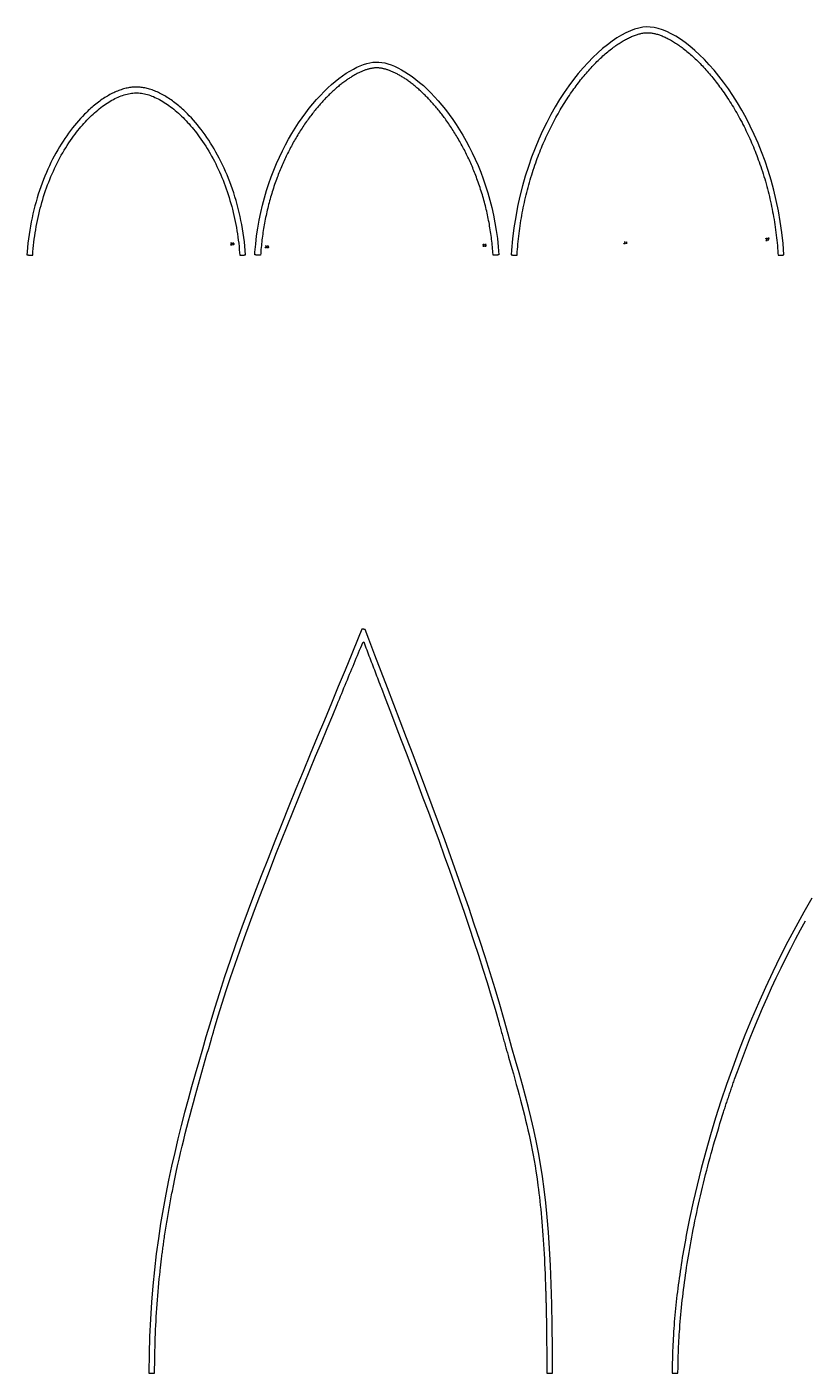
# Model space of a CAD drawing. Extents: x 57 to 189, y -88 to -29.
# Drawn here: x 151.63 to 170.54, y -86.55 to -53.85 of the extents above; entities that cross this region are included whole.
import ezdxf

# ---------------------------------------------------------------- set-up
doc = ezdxf.new("R2010")
doc.units = 0
doc.layers.add('NAILERS', color=18, linetype='CONTINUOUS')
doc.layers.add('SPIRE', color=18, linetype='CONTINUOUS')

msp = doc.modelspace()

# ---------------------------------------------------------------- linework, layer by layer
at = {"layer": 'NAILERS'}
for points in [[(170.025, -59.388), (170.004, -59.112), (169.974, -58.841), (169.937, -58.576), (169.892, -58.316), (169.84, -58.062), (169.781, -57.814), (169.715, -57.572), (169.643, -57.336), (169.566, -57.107), (169.483, -56.884), (169.396, -56.667), (169.303, -56.458), (169.207, -56.255), (169.107, -56.059), (169.003, -55.871), (168.896, -55.69), (168.787, -55.516), (168.675, -55.35), (168.561, -55.192), (168.445, -55.042), (168.329, -54.9), (168.211, -54.766), (168.093, -54.641), (167.975, -54.524), (167.857, -54.417), (167.74, -54.317), (167.624, -54.227), (167.509, -54.146), (167.396, -54.075), (167.286, -54.013), (167.177, -53.96), (167.072, -53.917), (166.97, -53.884), (166.871, -53.862), (166.777, -53.849), (166.687, -53.847), (166.594, -53.855), (166.497, -53.873), (166.397, -53.902), (166.293, -53.941), (166.186, -53.989), (166.076, -54.047), (165.964, -54.115), (165.85, -54.191), (165.734, -54.278), (165.618, -54.373), (165.5, -54.477), (165.382, -54.59), (165.264, -54.712), (165.146, -54.842), (165.029, -54.98), (164.913, -55.127), (164.798, -55.282), (164.686, -55.444), (164.575, -55.614), (164.467, -55.792), (164.362, -55.977), (164.26, -56.17), (164.162, -56.37), (164.068, -56.576), (163.978, -56.79), (163.893, -57.01), (163.814, -57.237), (163.739, -57.47), (163.671, -57.71), (163.609, -57.955), (163.554, -58.207), (163.506, -58.464), (163.465, -58.727), (163.432, -58.995), (163.407, -59.269), (163.399, -59.388), (163.4, -59.388), (163.401, -59.388), (163.403, -59.388), (163.406, -59.388), (163.409, -59.388), (163.412, -59.388), (163.416, -59.388), (163.42, -59.388), (163.424, -59.388), (163.429, -59.389), (163.434, -59.389), (163.44, -59.389), (163.445, -59.389), (163.451, -59.389), (163.457, -59.389), (163.462, -59.39), (163.468, -59.39), (163.474, -59.39), (163.48, -59.39), (163.486, -59.39), (163.492, -59.391), (163.497, -59.391), (163.503, -59.391), (163.508, -59.391), (163.513, -59.391), (163.518, -59.391), (163.522, -59.391), (163.526, -59.392), (163.53, -59.392), (163.533, -59.392), (163.535, -59.392), (163.538, -59.392), (163.539, -59.392), (163.54, -59.392), (163.541, -59.392), (163.541, -59.392), (163.541, -59.392), (163.541, -59.392), (163.541, -59.392), (163.541, -59.391), (163.541, -59.391), (163.541, -59.391), (163.541, -59.391), (163.541, -59.391), (163.541, -59.391), (163.541, -59.391), (163.541, -59.391), (163.541, -59.391), (163.541, -59.39), (163.541, -59.39), (163.541, -59.39), (163.541, -59.39), (163.541, -59.39), (163.541, -59.39), (163.541, -59.39), (163.541, -59.39), (163.541, -59.389), (163.541, -59.389), (163.541, -59.389), (163.541, -59.389), (163.541, -59.389), (163.541, -59.389), (163.541, -59.389), (163.541, -59.389), (163.541, -59.388), (163.541, -59.388), (163.541, -59.388), (163.541, -59.388), (163.541, -59.388), (163.541, -59.388), (163.541, -59.379), (163.546, -59.314), (163.55, -59.25), (163.556, -59.186), (163.561, -59.122), (163.568, -59.058), (163.574, -58.995), (163.581, -58.931), (163.589, -58.867), (163.597, -58.804), (163.606, -58.741), (163.615, -58.677), (163.624, -58.614), (163.634, -58.551), (163.645, -58.489), (163.656, -58.426), (163.667, -58.363), (163.679, -58.301), (163.692, -58.239), (163.705, -58.177), (163.718, -58.115), (163.732, -58.053), (163.746, -57.991), (163.761, -57.929), (163.776, -57.868), (163.792, -57.807), (163.808, -57.746), (163.824, -57.685), (163.841, -57.624), (163.859, -57.563), (163.877, -57.503), (163.896, -57.443), (163.914, -57.383), (163.934, -57.323), (163.954, -57.263), (163.974, -57.204), (163.994, -57.147), (164.013, -57.095), (164.032, -57.042), (164.052, -56.99), (164.071, -56.938), (164.092, -56.887), (164.112, -56.835), (164.133, -56.784), (164.154, -56.733), (164.175, -56.683), (164.197, -56.633), (164.219, -56.583), (164.242, -56.533), (164.264, -56.483), (164.287, -56.434), (164.311, -56.385), (164.334, -56.336), (164.358, -56.288), (164.383, -56.24), (164.407, -56.192), (164.432, -56.144), (164.457, -56.097), (164.483, -56.05), (164.508, -56.003), (164.535, -55.957), (164.561, -55.911), (164.588, -55.865), (164.615, -55.819), (164.642, -55.774), (164.67, -55.729), (164.698, -55.685), (164.726, -55.64), (164.754, -55.596), (164.783, -55.553), (164.812, -55.509), (164.841, -55.466), (164.869, -55.427), (164.895, -55.389), (164.922, -55.352), (164.949, -55.315), (164.976, -55.278), (165.003, -55.242), (165.03, -55.206), (165.058, -55.171), (165.085, -55.136), (165.113, -55.101), (165.141, -55.067), (165.168, -55.033), (165.196, -55), (165.225, -54.967), (165.253, -54.934), (165.281, -54.902), (165.31, -54.871), (165.338, -54.839), (165.367, -54.809), (165.395, -54.778), (165.424, -54.748), (165.453, -54.719), (165.482, -54.69), (165.511, -54.661), (165.54, -54.633), (165.569, -54.606), (165.598, -54.579), (165.627, -54.552), (165.656, -54.526), (165.685, -54.501), (165.715, -54.476), (165.744, -54.451), (165.773, -54.427), (165.802, -54.404), (165.832, -54.381), (165.861, -54.359), (165.887, -54.339), (165.914, -54.319), (165.94, -54.301), (165.967, -54.282), (165.993, -54.264), (166.019, -54.247), (166.045, -54.23), (166.071, -54.214), (166.097, -54.199), (166.122, -54.183), (166.148, -54.169), (166.173, -54.155), (166.198, -54.141), (166.223, -54.128), (166.248, -54.116), (166.273, -54.104), (166.297, -54.093), (166.321, -54.082), (166.346, -54.072), (166.369, -54.062), (166.393, -54.053), (166.417, -54.044), (166.44, -54.037), (166.463, -54.029), (166.486, -54.023), (166.508, -54.016), (166.53, -54.011), (166.552, -54.006), (166.574, -54.001), (166.595, -53.998), (166.617, -53.994), (166.637, -53.992), (166.658, -53.99), (166.678, -53.989), (166.698, -53.988), (166.718, -53.988), (166.738, -53.988), (166.758, -53.989), (166.778, -53.991), (166.799, -53.993), (166.82, -53.996), (166.841, -54), (166.863, -54.004), (166.885, -54.009), (166.907, -54.014), (166.929, -54.02), (166.952, -54.026), (166.975, -54.033), (166.998, -54.041), (167.021, -54.049), (167.045, -54.058), (167.069, -54.067), (167.093, -54.077), (167.117, -54.088), (167.141, -54.099), (167.166, -54.111), (167.191, -54.123), (167.216, -54.136), (167.241, -54.149), (167.266, -54.163), (167.291, -54.177), (167.317, -54.192), (167.343, -54.207), (167.368, -54.223), (167.394, -54.24), (167.42, -54.257), (167.447, -54.275), (167.473, -54.293), (167.499, -54.311), (167.526, -54.33), (167.552, -54.35), (167.58, -54.371), (167.61, -54.394), (167.639, -54.417), (167.668, -54.441), (167.697, -54.465), (167.727, -54.49), (167.756, -54.515), (167.785, -54.541), (167.814, -54.567), (167.843, -54.594), (167.872, -54.622), (167.901, -54.649), (167.93, -54.678), (167.959, -54.706), (167.988, -54.736), (168.017, -54.765), (168.046, -54.795), (168.074, -54.826), (168.103, -54.857), (168.131, -54.889), (168.16, -54.921), (168.188, -54.953), (168.216, -54.986), (168.244, -55.019), (168.272, -55.053), (168.3, -55.087), (168.328, -55.121), (168.355, -55.156), (168.383, -55.191), (168.41, -55.227), (168.437, -55.263), (168.464, -55.299), (168.491, -55.336), (168.518, -55.373), (168.544, -55.41), (168.571, -55.448), (168.6, -55.491), (168.629, -55.534), (168.658, -55.577), (168.687, -55.621), (168.715, -55.666), (168.743, -55.71), (168.771, -55.755), (168.798, -55.8), (168.825, -55.845), (168.852, -55.891), (168.879, -55.937), (168.905, -55.983), (168.931, -56.03), (168.956, -56.077), (168.982, -56.124), (169.007, -56.172), (169.031, -56.219), (169.056, -56.267), (169.08, -56.316), (169.104, -56.364), (169.127, -56.413), (169.15, -56.462), (169.173, -56.512), (169.196, -56.561), (169.218, -56.611), (169.24, -56.661), (169.261, -56.712), (169.283, -56.763), (169.304, -56.813), (169.324, -56.865), (169.345, -56.916), (169.365, -56.968), (169.384, -57.02), (169.403, -57.072), (169.422, -57.125), (169.441, -57.178), (169.462, -57.238), (169.482, -57.297), (169.502, -57.357), (169.521, -57.417), (169.54, -57.477), (169.558, -57.538), (169.576, -57.598), (169.593, -57.659), (169.61, -57.72), (169.626, -57.781), (169.642, -57.842), (169.657, -57.903), (169.672, -57.965), (169.687, -58.026), (169.701, -58.088), (169.714, -58.15), (169.727, -58.212), (169.74, -58.274), (169.752, -58.337), (169.764, -58.399), (169.775, -58.462), (169.786, -58.525), (169.796, -58.587), (169.806, -58.65), (169.815, -58.714), (169.824, -58.777), (169.832, -58.84), (169.84, -58.904), (169.847, -58.967), (169.854, -59.031), (169.86, -59.095), (169.866, -59.159), (169.872, -59.223), (169.877, -59.287), (169.881, -59.351), (169.884, -59.388), (169.884, -59.388), (169.884, -59.388), (169.884, -59.388), (169.884, -59.388), (169.884, -59.388), (169.884, -59.389), (169.884, -59.389), (169.884, -59.389), (169.884, -59.389), (169.884, -59.389), (169.884, -59.389), (169.884, -59.389), (169.884, -59.389), (169.884, -59.389), (169.884, -59.39), (169.884, -59.39), (169.884, -59.39), (169.884, -59.39), (169.884, -59.39), (169.884, -59.39), (169.884, -59.39), (169.884, -59.39), (169.884, -59.391), (169.884, -59.391), (169.884, -59.391), (169.884, -59.391), (169.884, -59.391), (169.884, -59.391), (169.884, -59.391), (169.884, -59.391), (169.884, -59.392), (169.884, -59.392), (169.884, -59.392), (169.884, -59.392), (169.884, -59.392), (169.884, -59.392), (169.885, -59.392), (169.886, -59.392), (169.888, -59.392), (169.891, -59.392), (169.894, -59.392), (169.897, -59.392), (169.901, -59.392), (169.905, -59.391), (169.909, -59.391), (169.914, -59.391), (169.919, -59.391), (169.925, -59.391), (169.93, -59.391), (169.936, -59.39), (169.942, -59.39), (169.948, -59.39), (169.954, -59.39), (169.96, -59.39), (169.965, -59.39), (169.971, -59.389), (169.977, -59.389), (169.983, -59.389), (169.988, -59.389), (169.993, -59.389), (169.998, -59.389), (170.003, -59.388), (170.007, -59.388), (170.011, -59.388), (170.014, -59.388), (170.018, -59.388), (170.02, -59.388), (170.022, -59.388), (170.024, -59.388), (170.025, -59.388)], [(163.099, -59.388), (163.099, -59.388), (163.098, -59.388), (163.097, -59.388), (163.095, -59.388), (163.093, -59.388), (163.091, -59.388), (163.088, -59.388), (163.085, -59.388), (163.082, -59.388), (163.078, -59.388), (163.074, -59.388), (163.07, -59.388), (163.066, -59.389), (163.062, -59.389), (163.057, -59.389), (163.052, -59.389), (163.047, -59.389), (163.042, -59.389), (163.037, -59.389), (163.032, -59.39), (163.027, -59.39), (163.022, -59.39), (163.017, -59.39), (163.012, -59.39), (163.007, -59.39), (163.002, -59.391), (162.998, -59.391), (162.993, -59.391), (162.989, -59.391), (162.985, -59.391), (162.981, -59.391), (162.977, -59.391), (162.973, -59.392), (162.97, -59.392), (162.967, -59.392), (162.965, -59.392), (162.962, -59.392), (162.961, -59.392), (162.959, -59.392), (162.958, -59.392), (162.958, -59.392), (162.956, -59.377), (162.953, -59.33), (162.95, -59.284), (162.946, -59.237), (162.941, -59.191), (162.937, -59.145), (162.932, -59.099), (162.927, -59.053), (162.921, -59.007), (162.916, -58.961), (162.909, -58.915), (162.903, -58.869), (162.896, -58.823), (162.889, -58.778), (162.882, -58.732), (162.874, -58.687), (162.866, -58.641), (162.858, -58.596), (162.849, -58.551), (162.84, -58.505), (162.831, -58.46), (162.822, -58.415), (162.812, -58.37), (162.802, -58.326), (162.791, -58.281), (162.78, -58.236), (162.769, -58.192), (162.758, -58.147), (162.746, -58.103), (162.734, -58.058), (162.722, -58.014), (162.709, -57.97), (162.696, -57.926), (162.683, -57.882), (162.669, -57.839), (162.655, -57.795), (162.641, -57.751), (162.627, -57.708), (162.612, -57.665), (162.597, -57.621), (162.581, -57.578), (162.566, -57.535), (162.551, -57.496), (162.536, -57.458), (162.522, -57.42), (162.507, -57.382), (162.492, -57.345), (162.477, -57.307), (162.461, -57.27), (162.445, -57.233), (162.429, -57.196), (162.413, -57.16), (162.397, -57.123), (162.38, -57.087), (162.364, -57.051), (162.347, -57.014), (162.329, -56.979), (162.312, -56.943), (162.295, -56.907), (162.277, -56.872), (162.259, -56.837), (162.241, -56.802), (162.222, -56.767), (162.204, -56.732), (162.185, -56.697), (162.166, -56.663), (162.146, -56.629), (162.127, -56.595), (162.107, -56.561), (162.088, -56.527), (162.068, -56.494), (162.047, -56.461), (162.027, -56.427), (162.006, -56.394), (161.986, -56.362), (161.965, -56.329), (161.943, -56.297), (161.922, -56.265), (161.9, -56.233), (161.879, -56.201), (161.857, -56.169), (161.835, -56.138), (161.812, -56.106), (161.79, -56.075), (161.77, -56.048), (161.749, -56.021), (161.729, -55.994), (161.708, -55.967), (161.688, -55.941), (161.667, -55.915), (161.646, -55.889), (161.626, -55.863), (161.605, -55.837), (161.584, -55.812), (161.562, -55.787), (161.541, -55.762), (161.52, -55.738), (161.499, -55.713), (161.477, -55.689), (161.456, -55.665), (161.434, -55.642), (161.412, -55.619), (161.391, -55.596), (161.369, -55.573), (161.347, -55.551), (161.325, -55.528), (161.303, -55.507), (161.281, -55.485), (161.259, -55.464), (161.237, -55.443), (161.215, -55.422), (161.193, -55.401), (161.171, -55.381), (161.149, -55.362), (161.126, -55.342), (161.104, -55.323), (161.082, -55.304), (161.06, -55.285), (161.037, -55.267), (161.015, -55.249), (160.993, -55.231), (160.97, -55.214), (160.948, -55.197), (160.926, -55.18), (160.903, -55.164), (160.882, -55.148), (160.861, -55.134), (160.841, -55.12), (160.821, -55.107), (160.801, -55.094), (160.781, -55.081), (160.761, -55.068), (160.741, -55.056), (160.721, -55.044), (160.702, -55.032), (160.682, -55.021), (160.662, -55.01), (160.643, -54.999), (160.624, -54.989), (160.604, -54.979), (160.585, -54.969), (160.566, -54.96), (160.547, -54.951), (160.528, -54.942), (160.51, -54.934), (160.491, -54.926), (160.473, -54.918), (160.454, -54.911), (160.436, -54.904), (160.418, -54.898), (160.4, -54.891), (160.382, -54.886), (160.365, -54.88), (160.347, -54.875), (160.33, -54.87), (160.313, -54.866), (160.296, -54.862), (160.279, -54.858), (160.263, -54.855), (160.246, -54.852), (160.23, -54.849), (160.214, -54.847), (160.198, -54.845), (160.182, -54.844), (160.167, -54.843), (160.152, -54.842), (160.137, -54.842), (160.122, -54.842), (160.107, -54.842), (160.091, -54.843), (160.076, -54.844), (160.06, -54.846), (160.044, -54.848), (160.028, -54.85), (160.012, -54.853), (159.995, -54.856), (159.978, -54.859), (159.962, -54.863), (159.945, -54.867), (159.927, -54.872), (159.91, -54.877), (159.893, -54.882), (159.875, -54.887), (159.857, -54.893), (159.839, -54.9), (159.821, -54.906), (159.803, -54.913), (159.784, -54.921), (159.766, -54.929), (159.747, -54.937), (159.729, -54.945), (159.71, -54.954), (159.691, -54.963), (159.672, -54.972), (159.652, -54.982), (159.633, -54.992), (159.614, -55.003), (159.594, -55.013), (159.575, -55.024), (159.555, -55.036), (159.535, -55.048), (159.515, -55.06), (159.496, -55.072), (159.476, -55.085), (159.456, -55.098), (159.435, -55.111), (159.415, -55.125), (159.395, -55.139), (159.375, -55.153), (159.353, -55.169), (159.33, -55.186), (159.308, -55.203), (159.285, -55.22), (159.263, -55.237), (159.241, -55.255), (159.218, -55.273), (159.196, -55.291), (159.174, -55.31), (159.152, -55.329), (159.129, -55.348), (159.107, -55.368), (159.085, -55.388), (159.063, -55.408), (159.041, -55.429), (159.019, -55.45), (158.997, -55.471), (158.975, -55.492), (158.953, -55.514), (158.931, -55.536), (158.909, -55.558), (158.887, -55.581), (158.865, -55.603), (158.844, -55.626), (158.822, -55.65), (158.8, -55.673), (158.779, -55.697), (158.758, -55.721), (158.736, -55.746), (158.715, -55.77), (158.694, -55.795), (158.673, -55.82), (158.652, -55.846), (158.631, -55.871), (158.61, -55.897), (158.589, -55.923), (158.569, -55.95), (158.548, -55.976), (158.528, -56.003), (158.507, -56.03), (158.487, -56.057), (158.466, -56.086), (158.444, -56.117), (158.421, -56.148), (158.399, -56.18), (158.377, -56.211), (158.356, -56.243), (158.334, -56.275), (158.313, -56.308), (158.292, -56.34), (158.271, -56.373), (158.25, -56.405), (158.229, -56.438), (158.209, -56.472), (158.189, -56.505), (158.169, -56.539), (158.149, -56.572), (158.13, -56.606), (158.11, -56.64), (158.091, -56.674), (158.072, -56.709), (158.054, -56.743), (158.035, -56.778), (158.017, -56.813), (157.999, -56.848), (157.981, -56.884), (157.963, -56.919), (157.945, -56.955), (157.928, -56.99), (157.911, -57.026), (157.894, -57.063), (157.877, -57.099), (157.861, -57.135), (157.845, -57.172), (157.829, -57.209), (157.813, -57.246), (157.797, -57.283), (157.782, -57.32), (157.766, -57.357), (157.751, -57.395), (157.737, -57.432), (157.722, -57.47), (157.708, -57.508), (157.692, -57.55), (157.677, -57.593), (157.661, -57.636), (157.646, -57.679), (157.632, -57.722), (157.617, -57.766), (157.603, -57.81), (157.59, -57.853), (157.576, -57.897), (157.563, -57.941), (157.55, -57.985), (157.537, -58.029), (157.525, -58.073), (157.513, -58.118), (157.502, -58.162), (157.49, -58.206), (157.479, -58.251), (157.469, -58.296), (157.458, -58.34), (157.448, -58.385), (157.439, -58.43), (157.429, -58.475), (157.42, -58.52), (157.411, -58.566), (157.403, -58.611), (157.394, -58.656), (157.386, -58.702), (157.379, -58.747), (157.372, -58.793), (157.365, -58.839), (157.358, -58.884), (157.352, -58.93), (157.346, -58.976), (157.34, -59.022), (157.335, -59.068), (157.33, -59.114), (157.325, -59.16), (157.32, -59.207), (157.316, -59.253), (157.312, -59.299), (157.309, -59.346), (157.306, -59.392), (157.305, -59.392), (157.305, -59.392), (157.304, -59.392), (157.302, -59.392), (157.3, -59.392), (157.298, -59.392), (157.295, -59.392), (157.292, -59.392), (157.289, -59.392), (157.285, -59.391), (157.281, -59.391), (157.277, -59.391), (157.273, -59.391), (157.269, -59.391), (157.264, -59.391), (157.259, -59.391), (157.254, -59.39), (157.249, -59.39), (157.244, -59.39), (157.239, -59.39), (157.234, -59.39), (157.229, -59.39), (157.224, -59.389), (157.219, -59.389), (157.214, -59.389), (157.209, -59.389), (157.205, -59.389), (157.2, -59.389), (157.196, -59.389), (157.191, -59.388), (157.188, -59.388), (157.184, -59.388), (157.18, -59.388), (157.177, -59.388), (157.174, -59.388), (157.172, -59.388), (157.169, -59.388), (157.168, -59.388), (157.166, -59.388), (157.165, -59.388), (157.165, -59.388), (157.169, -59.32), (157.187, -59.121), (157.21, -58.925), (157.238, -58.733), (157.272, -58.543), (157.31, -58.358), (157.353, -58.176), (157.4, -57.997), (157.451, -57.823), (157.506, -57.652), (157.565, -57.485), (157.628, -57.323), (157.694, -57.164), (157.763, -57.01), (157.835, -56.859), (157.91, -56.714), (157.987, -56.572), (158.066, -56.435), (158.148, -56.303), (158.231, -56.175), (158.316, -56.052), (158.403, -55.934), (158.491, -55.82), (158.579, -55.712), (158.669, -55.608), (158.759, -55.51), (158.849, -55.417), (158.94, -55.329), (159.031, -55.247), (159.121, -55.17), (159.211, -55.099), (159.3, -55.033), (159.389, -54.973), (159.476, -54.919), (159.562, -54.87), (159.646, -54.827), (159.729, -54.791), (159.809, -54.76), (159.888, -54.736), (159.964, -54.718), (160.038, -54.706), (160.109, -54.701), (160.178, -54.702), (160.25, -54.709), (160.324, -54.723), (160.401, -54.743), (160.48, -54.77), (160.562, -54.802), (160.645, -54.841), (160.73, -54.886), (160.816, -54.936), (160.904, -54.992), (160.993, -55.054), (161.082, -55.122), (161.172, -55.195), (161.263, -55.274), (161.353, -55.358), (161.444, -55.448), (161.534, -55.542), (161.624, -55.642), (161.714, -55.747), (161.802, -55.857), (161.889, -55.972), (161.975, -56.092), (162.06, -56.217), (162.143, -56.346), (162.224, -56.48), (162.302, -56.619), (162.379, -56.762), (162.452, -56.909), (162.524, -57.061), (162.592, -57.217), (162.656, -57.377), (162.718, -57.541), (162.776, -57.709), (162.83, -57.881), (162.88, -58.056), (162.925, -58.236), (162.967, -58.419), (163.003, -58.606), (163.035, -58.796), (163.062, -58.99), (163.083, -59.187)], [(156.941, -59.387), (156.933, -59.279), (156.923, -59.171), (156.912, -59.065), (156.899, -58.96), (156.884, -58.855), (156.867, -58.753), (156.85, -58.651), (156.83, -58.55), (156.809, -58.451), (156.787, -58.352), (156.763, -58.255), (156.738, -58.16), (156.712, -58.065), (156.684, -57.972), (156.655, -57.88), (156.625, -57.79), (156.593, -57.701), (156.561, -57.613), (156.527, -57.526), (156.492, -57.441), (156.456, -57.357), (156.42, -57.275), (156.382, -57.194), (156.343, -57.115), (156.303, -57.037), (156.263, -56.96), (156.221, -56.886), (156.179, -56.812), (156.136, -56.74), (156.093, -56.67), (156.048, -56.601), (156.003, -56.534), (155.958, -56.468), (155.911, -56.404), (155.865, -56.342), (155.817, -56.281), (155.77, -56.222), (155.721, -56.165), (155.673, -56.109), (155.624, -56.055), (155.574, -56.003), (155.531, -55.959), (155.501, -55.929), (155.47, -55.899), (155.44, -55.871), (155.409, -55.843), (155.378, -55.815), (155.347, -55.788), (155.316, -55.762), (155.286, -55.737), (155.255, -55.712), (155.224, -55.688), (155.193, -55.665), (155.162, -55.642), (155.131, -55.62), (155.099, -55.599), (155.068, -55.579), (155.038, -55.559), (155.007, -55.54), (154.976, -55.521), (154.945, -55.504), (154.914, -55.487), (154.883, -55.471), (154.852, -55.455), (154.822, -55.441), (154.791, -55.427), (154.761, -55.414), (154.731, -55.401), (154.7, -55.389), (154.67, -55.379), (154.64, -55.368), (154.61, -55.359), (154.581, -55.35), (154.551, -55.343), (154.522, -55.336), (154.493, -55.329), (154.463, -55.324), (154.435, -55.319), (154.406, -55.315), (154.377, -55.312), (154.349, -55.31), (154.321, -55.308), (154.293, -55.308), (154.266, -55.308), (154.238, -55.309), (154.21, -55.311), (154.181, -55.313), (154.153, -55.316), (154.124, -55.321), (154.095, -55.326), (154.066, -55.331), (154.037, -55.338), (154.007, -55.345), (153.978, -55.353), (153.948, -55.362), (153.918, -55.372), (153.888, -55.382), (153.858, -55.393), (153.828, -55.405), (153.797, -55.418), (153.767, -55.431), (153.736, -55.445), (153.706, -55.46), (153.675, -55.476), (153.644, -55.492), (153.613, -55.51), (153.582, -55.527), (153.551, -55.546), (153.52, -55.565), (153.489, -55.585), (153.458, -55.606), (153.427, -55.627), (153.396, -55.65), (153.365, -55.672), (153.334, -55.696), (153.303, -55.72), (153.272, -55.745), (153.241, -55.771), (153.211, -55.797), (153.18, -55.824), (153.149, -55.852), (153.118, -55.88), (153.088, -55.909), (153.057, -55.939), (153.027, -55.969), (152.977, -56.02), (152.928, -56.073), (152.879, -56.128), (152.831, -56.184), (152.783, -56.242), (152.735, -56.301), (152.688, -56.363), (152.641, -56.425), (152.595, -56.49), (152.55, -56.556), (152.505, -56.624), (152.461, -56.693), (152.417, -56.764), (152.375, -56.836), (152.333, -56.91), (152.292, -56.986), (152.252, -57.063), (152.212, -57.141), (152.174, -57.221), (152.136, -57.302), (152.1, -57.385), (152.064, -57.469), (152.03, -57.555), (151.996, -57.642), (151.964, -57.73), (151.933, -57.82), (151.903, -57.911), (151.875, -58.003), (151.848, -58.097), (151.822, -58.192), (151.797, -58.288), (151.774, -58.385), (151.752, -58.484), (151.731, -58.583), (151.713, -58.685), (151.695, -58.787), (151.679, -58.89), (151.665, -58.995), (151.652, -59.1), (151.642, -59.207), (151.632, -59.315), (151.627, -59.387), (151.628, -59.387), (151.628, -59.387), (151.63, -59.387), (151.631, -59.387), (151.633, -59.388), (151.636, -59.388), (151.639, -59.388), (151.642, -59.388), (151.645, -59.388), (151.649, -59.388), (151.653, -59.388), (151.657, -59.388), (151.661, -59.388), (151.666, -59.389), (151.67, -59.389), (151.675, -59.389), (151.68, -59.389), (151.685, -59.389), (151.69, -59.389), (151.695, -59.39), (151.7, -59.39), (151.705, -59.39), (151.71, -59.39), (151.715, -59.39), (151.72, -59.39), (151.725, -59.391), (151.73, -59.391), (151.734, -59.391), (151.739, -59.391), (151.743, -59.391), (151.747, -59.391), (151.75, -59.391), (151.754, -59.392), (151.757, -59.392), (151.76, -59.392), (151.762, -59.392), (151.764, -59.392), (151.766, -59.392), (151.767, -59.392), (151.768, -59.392), (151.768, -59.392), (151.768, -59.392), (151.768, -59.392), (151.768, -59.392), (151.768, -59.392), (151.768, -59.392), (151.768, -59.391), (151.768, -59.391), (151.768, -59.391), (151.768, -59.391), (151.768, -59.391), (151.768, -59.391), (151.768, -59.391), (151.768, -59.391), (151.768, -59.391), (151.768, -59.39), (151.768, -59.39), (151.768, -59.39), (151.768, -59.39), (151.768, -59.39), (151.768, -59.39), (151.768, -59.39), (151.769, -59.39), (151.769, -59.389), (151.769, -59.389), (151.769, -59.389), (151.769, -59.389), (151.769, -59.389), (151.769, -59.389), (151.769, -59.389), (151.769, -59.389), (151.769, -59.389), (151.769, -59.388), (151.769, -59.388), (151.769, -59.388), (151.769, -59.388), (151.769, -59.388), (151.769, -59.388), (151.769, -59.388), (151.769, -59.388), (151.769, -59.388), (151.769, -59.387), (151.769, -59.387), (151.774, -59.31), (151.781, -59.232), (151.789, -59.155), (151.797, -59.079), (151.807, -59.002), (151.817, -58.926), (151.828, -58.85), (151.841, -58.774), (151.854, -58.699), (151.868, -58.624), (151.883, -58.549), (151.899, -58.475), (151.915, -58.401), (151.933, -58.327), (151.952, -58.254), (151.971, -58.182), (151.991, -58.109), (152.012, -58.038), (152.034, -57.966), (152.057, -57.896), (152.081, -57.825), (152.105, -57.756), (152.131, -57.687), (152.157, -57.618), (152.184, -57.55), (152.212, -57.482), (152.24, -57.416), (152.27, -57.349), (152.3, -57.284), (152.331, -57.219), (152.363, -57.155), (152.396, -57.091), (152.429, -57.028), (152.463, -56.966), (152.498, -56.905), (152.534, -56.844), (152.571, -56.784), (152.608, -56.725), (152.646, -56.666), (152.685, -56.609), (152.724, -56.552), (152.762, -56.499), (152.797, -56.452), (152.832, -56.407), (152.867, -56.362), (152.903, -56.318), (152.939, -56.275), (152.975, -56.233), (153.011, -56.192), (153.048, -56.151), (153.085, -56.112), (153.122, -56.074), (153.16, -56.037), (153.197, -56.001), (153.235, -55.965), (153.273, -55.931), (153.31, -55.898), (153.348, -55.866), (153.386, -55.835), (153.425, -55.805), (153.463, -55.776), (153.501, -55.749), (153.539, -55.722), (153.577, -55.697), (153.615, -55.673), (153.653, -55.649), (153.691, -55.628), (153.729, -55.607), (153.767, -55.587), (153.805, -55.569), (153.842, -55.552), (153.879, -55.536), (153.916, -55.522), (153.953, -55.509), (153.99, -55.497), (154.026, -55.486), (154.063, -55.477), (154.098, -55.469), (154.134, -55.462), (154.169, -55.457), (154.204, -55.453), (154.239, -55.45), (154.273, -55.449), (154.307, -55.449), (154.341, -55.451), (154.376, -55.454), (154.411, -55.458), (154.446, -55.464), (154.482, -55.471), (154.518, -55.48), (154.554, -55.489), (154.59, -55.5), (154.627, -55.513), (154.664, -55.527), (154.701, -55.541), (154.739, -55.558), (154.776, -55.575), (154.814, -55.594), (154.852, -55.614), (154.889, -55.635), (154.927, -55.657), (154.966, -55.68), (155.004, -55.705), (155.042, -55.731), (155.08, -55.758), (155.118, -55.786), (155.156, -55.815), (155.194, -55.845), (155.232, -55.877), (155.27, -55.909), (155.308, -55.942), (155.346, -55.977), (155.384, -56.013), (155.421, -56.049), (155.458, -56.087), (155.495, -56.125), (155.532, -56.165), (155.569, -56.205), (155.605, -56.247), (155.641, -56.289), (155.677, -56.332), (155.713, -56.377), (155.748, -56.422), (155.783, -56.468), (155.817, -56.515), (155.857, -56.571), (155.897, -56.628), (155.935, -56.686), (155.973, -56.744), (156.01, -56.804), (156.046, -56.864), (156.082, -56.925), (156.116, -56.987), (156.15, -57.049), (156.183, -57.112), (156.216, -57.176), (156.247, -57.24), (156.278, -57.306), (156.308, -57.371), (156.337, -57.438), (156.366, -57.505), (156.393, -57.572), (156.42, -57.641), (156.446, -57.71), (156.471, -57.779), (156.495, -57.849), (156.519, -57.919), (156.541, -57.99), (156.563, -58.061), (156.584, -58.133), (156.604, -58.206), (156.623, -58.278), (156.641, -58.352), (156.658, -58.425), (156.675, -58.499), (156.69, -58.574), (156.705, -58.649), (156.719, -58.724), (156.732, -58.799), (156.744, -58.875), (156.755, -58.951), (156.765, -59.027), (156.774, -59.104), (156.782, -59.181), (156.789, -59.258), (156.796, -59.336), (156.8, -59.387), (156.8, -59.387), (156.8, -59.388), (156.8, -59.388), (156.8, -59.388), (156.8, -59.388), (156.8, -59.388), (156.8, -59.388), (156.8, -59.388), (156.8, -59.388), (156.8, -59.388), (156.8, -59.389), (156.8, -59.389), (156.8, -59.389), (156.8, -59.389), (156.8, -59.389), (156.8, -59.389), (156.8, -59.389), (156.8, -59.389), (156.8, -59.39), (156.8, -59.39), (156.8, -59.39), (156.8, -59.39), (156.8, -59.39), (156.8, -59.39), (156.8, -59.39), (156.8, -59.39), (156.8, -59.39), (156.8, -59.391), (156.8, -59.391), (156.8, -59.391), (156.8, -59.391), (156.8, -59.391), (156.8, -59.391), (156.8, -59.391), (156.8, -59.391), (156.8, -59.391), (156.8, -59.392), (156.8, -59.392), (156.8, -59.392), (156.8, -59.392), (156.8, -59.392), (156.8, -59.392), (156.8, -59.392), (156.801, -59.392), (156.803, -59.392), (156.805, -59.392), (156.807, -59.392), (156.81, -59.392), (156.812, -59.392), (156.816, -59.392), (156.819, -59.391), (156.823, -59.391), (156.827, -59.391), (156.831, -59.391), (156.835, -59.391), (156.84, -59.391), (156.845, -59.391), (156.85, -59.39), (156.854, -59.39), (156.859, -59.39), (156.865, -59.39), (156.87, -59.39), (156.875, -59.39), (156.88, -59.389), (156.885, -59.389), (156.89, -59.389), (156.895, -59.389), (156.899, -59.389), (156.904, -59.389), (156.908, -59.388), (156.913, -59.388), (156.917, -59.388), (156.921, -59.388), (156.924, -59.388), (156.927, -59.388), (156.93, -59.388), (156.933, -59.388), (156.935, -59.388), (156.937, -59.387), (156.939, -59.387), (156.94, -59.387), (156.941, -59.387)]]:
    msp.add_lwpolyline(points, close=True, dxfattribs=at)
for points in [[(156.581, -59.102), (156.581, -59.1), (156.584, -59.095), (156.586, -59.093), (156.591, -59.09), (156.601, -59.09), (156.605, -59.093), (156.608, -59.095), (156.61, -59.1), (156.61, -59.105), (156.608, -59.11), (156.603, -59.117), (156.579, -59.141), (156.613, -59.141)], [(156.632, -59.09), (156.658, -59.09), (156.644, -59.11), (156.651, -59.11), (156.656, -59.112), (156.658, -59.114), (156.661, -59.122), (156.661, -59.127), (156.658, -59.134), (156.653, -59.139), (156.646, -59.141), (156.639, -59.141), (156.632, -59.139), (156.629, -59.136), (156.627, -59.131)], [(157.42, -59.164), (157.447, -59.164), (157.432, -59.183), (157.44, -59.183), (157.444, -59.186), (157.447, -59.188), (157.449, -59.195), (157.449, -59.2), (157.447, -59.207), (157.442, -59.212), (157.435, -59.215), (157.428, -59.215), (157.42, -59.212), (157.418, -59.21), (157.415, -59.205)], [(157.468, -59.164), (157.495, -59.164), (157.48, -59.183), (157.488, -59.183), (157.492, -59.186), (157.495, -59.188), (157.497, -59.195), (157.497, -59.2), (157.495, -59.207), (157.49, -59.212), (157.483, -59.215), (157.476, -59.215), (157.468, -59.212), (157.466, -59.21), (157.464, -59.205)], [(162.71, -59.137), (162.71, -59.134), (162.713, -59.13), (162.715, -59.127), (162.72, -59.125), (162.73, -59.125), (162.734, -59.127), (162.737, -59.13), (162.739, -59.134), (162.739, -59.139), (162.737, -59.144), (162.732, -59.151), (162.708, -59.175), (162.742, -59.175)], [(162.756, -59.166), (162.758, -59.171), (162.761, -59.173), (162.768, -59.175), (162.775, -59.175), (162.782, -59.173), (162.787, -59.168), (162.79, -59.161), (162.79, -59.156), (162.787, -59.149), (162.782, -59.144), (162.775, -59.142), (162.768, -59.142), (162.761, -59.144), (162.758, -59.146), (162.761, -59.125), (162.785, -59.125)], [(166.139, -59.067), (166.165, -59.067), (166.151, -59.086), (166.158, -59.086), (166.163, -59.089), (166.165, -59.091), (166.168, -59.098), (166.168, -59.103), (166.165, -59.111), (166.16, -59.115), (166.153, -59.118), (166.146, -59.118), (166.139, -59.115), (166.136, -59.113), (166.134, -59.108)], [(166.189, -59.077), (166.194, -59.074), (166.201, -59.067), (166.201, -59.118)], [(169.587, -58.994), (169.587, -58.991), (169.59, -58.986), (169.592, -58.984), (169.597, -58.982), (169.607, -58.982), (169.612, -58.984), (169.614, -58.986), (169.616, -58.991), (169.616, -58.996), (169.614, -59.001), (169.609, -59.008), (169.585, -59.032), (169.619, -59.032)], [(169.643, -59.032), (169.667, -58.982), (169.633, -58.982)]]:
    msp.add_lwpolyline(points, dxfattribs=at)
at = {"layer": 'SPIRE'}
msp.add_lwpolyline([(164.403, -86.553), (164.401, -85.954), (164.395, -85.397), (164.385, -84.878), (164.371, -84.394), (164.353, -83.943), (164.331, -83.523), (164.305, -83.13), (164.275, -82.762), (164.241, -82.415), (164.202, -82.088), (164.16, -81.777), (164.113, -81.479), (164.062, -81.193), (164.007, -80.914), (163.948, -80.641), (163.885, -80.371), (163.817, -80.1), (163.745, -79.827), (163.669, -79.547), (163.589, -79.26), (163.505, -78.961), (163.416, -78.648), (163.323, -78.319), (163.225, -77.967), (163.118, -77.594), (163.005, -77.214), (162.886, -76.829), (162.763, -76.438), (162.634, -76.042), (162.501, -75.643), (162.364, -75.239), (162.223, -74.833), (162.079, -74.423), (161.932, -74.012), (161.782, -73.599), (161.631, -73.186), (161.478, -72.771), (161.323, -72.357), (161.168, -71.944), (161.012, -71.532), (160.856, -71.121), (160.7, -70.713), (160.545, -70.307), (160.39, -69.905), (160.238, -69.506), (160.087, -69.112), (159.939, -68.723), (159.848, -68.485), (159.847, -68.485), (159.846, -68.484), (159.844, -68.484), (159.841, -68.484), (159.838, -68.484), (159.834, -68.484), (159.83, -68.484), (159.826, -68.483), (159.821, -68.483), (159.816, -68.483), (159.812, -68.482), (159.807, -68.482), (159.802, -68.482), (159.797, -68.482), (159.792, -68.481), (159.788, -68.481), (159.784, -68.481), (159.78, -68.481), (159.777, -68.48), (159.774, -68.48), (159.772, -68.48), (159.771, -68.48), (159.77, -68.48), (159.681, -68.697), (159.523, -69.082), (159.36, -69.474), (159.195, -69.873), (159.027, -70.277), (158.856, -70.686), (158.685, -71.1), (158.512, -71.517), (158.339, -71.937), (158.166, -72.359), (157.994, -72.782), (157.823, -73.206), (157.654, -73.63), (157.487, -74.053), (157.323, -74.474), (157.162, -74.893), (157.006, -75.308), (156.854, -75.72), (156.708, -76.128), (156.567, -76.53), (156.432, -76.927), (156.304, -77.316), (156.183, -77.698), (156.071, -78.072), (155.979, -78.387), (155.892, -78.687), (155.805, -78.988), (155.718, -79.292), (155.631, -79.599), (155.545, -79.909), (155.461, -80.223), (155.378, -80.541), (155.297, -80.864), (155.219, -81.191), (155.144, -81.524), (155.071, -81.863), (155.003, -82.208), (154.938, -82.56), (154.877, -82.918), (154.822, -83.284), (154.771, -83.658), (154.726, -84.041), (154.686, -84.432), (154.653, -84.832), (154.627, -85.241), (154.607, -85.661), (154.595, -86.091), (154.591, -86.532), (154.592, -86.553), (154.594, -86.553), (154.597, -86.553), (154.601, -86.553), (154.607, -86.553), (154.613, -86.553), (154.62, -86.553), (154.628, -86.553), (154.636, -86.553), (154.644, -86.553), (154.653, -86.553), (154.662, -86.553), (154.671, -86.553), (154.68, -86.553), (154.688, -86.553), (154.696, -86.553), (154.704, -86.553), (154.711, -86.553), (154.717, -86.553), (154.722, -86.553), (154.726, -86.553), (154.73, -86.553), (154.732, -86.553), (154.732, -86.538), (154.732, -86.433), (154.733, -86.329), (154.734, -86.224), (154.736, -86.12), (154.738, -86.016), (154.741, -85.912), (154.744, -85.808), (154.747, -85.705), (154.751, -85.601), (154.756, -85.498), (154.761, -85.394), (154.766, -85.291), (154.772, -85.188), (154.778, -85.085), (154.785, -84.983), (154.792, -84.88), (154.8, -84.777), (154.808, -84.675), (154.816, -84.572), (154.825, -84.47), (154.835, -84.367), (154.845, -84.265), (154.855, -84.163), (154.864, -84.083), (154.868, -84.047), (154.872, -84.011), (154.876, -83.976), (154.88, -83.94), (154.884, -83.904), (154.888, -83.869), (154.892, -83.833), (154.897, -83.797), (154.901, -83.762), (154.905, -83.726), (154.91, -83.691), (154.914, -83.655), (154.919, -83.619), (154.924, -83.584), (154.928, -83.548), (154.933, -83.512), (154.938, -83.477), (154.943, -83.441), (154.948, -83.405), (154.953, -83.37), (154.958, -83.334), (154.963, -83.299), (154.968, -83.263), (154.974, -83.221), (154.981, -83.174), (154.988, -83.126), (154.995, -83.079), (155.003, -83.032), (155.01, -82.984), (155.018, -82.937), (155.025, -82.89), (155.033, -82.842), (155.041, -82.795), (155.049, -82.748), (155.057, -82.7), (155.065, -82.653), (155.073, -82.605), (155.082, -82.558), (155.09, -82.51), (155.099, -82.463), (155.107, -82.416), (155.116, -82.368), (155.125, -82.321), (155.134, -82.273), (155.143, -82.226), (155.152, -82.178), (155.162, -82.13), (155.188, -82), (155.221, -81.837), (155.255, -81.675), (155.29, -81.515), (155.326, -81.356), (155.363, -81.198), (155.4, -81.041), (155.437, -80.886), (155.476, -80.732), (155.514, -80.578), (155.554, -80.426), (155.593, -80.275), (155.633, -80.125), (155.674, -79.975), (155.714, -79.827), (155.755, -79.679), (155.796, -79.532), (155.838, -79.386), (155.879, -79.24), (155.921, -79.095), (155.962, -78.951), (156.004, -78.807), (156.046, -78.664), (156.087, -78.521), (156.095, -78.495), (156.098, -78.482), (156.102, -78.469), (156.106, -78.457), (156.11, -78.444), (156.113, -78.431), (156.117, -78.418), (156.121, -78.405), (156.125, -78.392), (156.129, -78.379), (156.132, -78.366), (156.136, -78.353), (156.14, -78.34), (156.144, -78.327), (156.147, -78.314), (156.151, -78.301), (156.155, -78.288), (156.159, -78.276), (156.162, -78.263), (156.166, -78.25), (156.17, -78.237), (156.174, -78.224), (156.177, -78.211), (156.189, -78.171), (156.278, -77.872), (156.372, -77.566), (156.472, -77.256), (156.576, -76.94), (156.685, -76.621), (156.798, -76.297), (156.915, -75.969), (157.035, -75.638), (157.159, -75.304), (157.285, -74.968), (157.414, -74.63), (157.546, -74.29), (157.679, -73.949), (157.814, -73.608), (157.951, -73.266), (158.089, -72.924), (158.227, -72.582), (158.367, -72.242), (158.506, -71.902), (158.645, -71.565), (158.784, -71.229), (158.922, -70.896), (159.059, -70.566), (159.165, -70.313), (159.193, -70.245), (159.221, -70.177), (159.25, -70.109), (159.278, -70.041), (159.306, -69.974), (159.333, -69.907), (159.361, -69.84), (159.389, -69.773), (159.416, -69.707), (159.444, -69.641), (159.471, -69.575), (159.498, -69.509), (159.526, -69.444), (159.553, -69.379), (159.579, -69.314), (159.606, -69.249), (159.633, -69.184), (159.66, -69.12), (159.686, -69.056), (159.712, -68.992), (159.739, -68.928), (159.765, -68.864), (159.791, -68.801), (159.813, -68.79), (159.831, -68.838), (159.85, -68.886), (159.868, -68.934), (159.886, -68.981), (159.904, -69.029), (159.923, -69.077), (159.941, -69.125), (159.959, -69.174), (159.978, -69.222), (159.996, -69.27), (160.015, -69.319), (160.034, -69.368), (160.052, -69.416), (160.071, -69.465), (160.09, -69.514), (160.109, -69.563), (160.127, -69.613), (160.146, -69.662), (160.165, -69.712), (160.184, -69.762), (160.204, -69.812), (160.223, -69.862), (160.242, -69.912), (160.334, -70.153), (160.464, -70.491), (160.595, -70.833), (160.726, -71.177), (160.858, -71.524), (160.99, -71.873), (161.122, -72.223), (161.253, -72.574), (161.384, -72.926), (161.514, -73.279), (161.643, -73.631), (161.771, -73.983), (161.897, -74.334), (162.021, -74.684), (162.142, -75.032), (162.262, -75.379), (162.378, -75.723), (162.492, -76.064), (162.602, -76.402), (162.709, -76.736), (162.812, -77.067), (162.911, -77.393), (163.006, -77.715), (163.096, -78.031), (163.117, -78.106), (163.126, -78.141), (163.136, -78.177), (163.146, -78.211), (163.156, -78.246), (163.165, -78.281), (163.175, -78.315), (163.185, -78.349), (163.194, -78.383), (163.203, -78.416), (163.213, -78.45), (163.222, -78.483), (163.232, -78.516), (163.241, -78.549), (163.25, -78.582), (163.26, -78.615), (163.269, -78.647), (163.278, -78.679), (163.287, -78.712), (163.296, -78.744), (163.305, -78.776), (163.314, -78.808), (163.323, -78.839), (163.334, -78.876), (163.373, -79.015), (163.412, -79.151), (163.45, -79.285), (163.486, -79.416), (163.522, -79.544), (163.557, -79.671), (163.591, -79.796), (163.624, -79.92), (163.656, -80.042), (163.688, -80.164), (163.718, -80.285), (163.748, -80.405), (163.777, -80.526), (163.805, -80.646), (163.832, -80.767), (163.858, -80.889), (163.883, -81.011), (163.908, -81.135), (163.931, -81.26), (163.954, -81.387), (163.976, -81.516), (163.997, -81.647), (164.018, -81.781), (164.036, -81.907), (164.048, -81.998), (164.06, -82.091), (164.072, -82.185), (164.083, -82.28), (164.094, -82.377), (164.105, -82.474), (164.115, -82.574), (164.125, -82.674), (164.135, -82.777), (164.144, -82.88), (164.152, -82.986), (164.161, -83.093), (164.169, -83.202), (164.177, -83.313), (164.184, -83.425), (164.191, -83.539), (164.198, -83.656), (164.204, -83.774), (164.21, -83.895), (164.216, -84.017), (164.221, -84.142), (164.226, -84.269), (164.23, -84.398), (164.233, -84.482), (164.234, -84.505), (164.235, -84.527), (164.235, -84.55), (164.236, -84.573), (164.237, -84.596), (164.237, -84.619), (164.238, -84.642), (164.239, -84.665), (164.239, -84.688), (164.24, -84.711), (164.241, -84.734), (164.241, -84.758), (164.242, -84.781), (164.242, -84.804), (164.243, -84.828), (164.244, -84.852), (164.244, -84.875), (164.245, -84.899), (164.245, -84.923), (164.246, -84.947), (164.246, -84.971), (164.247, -84.995), (164.247, -85.019), (164.248, -85.064), (164.25, -85.123), (164.251, -85.183), (164.252, -85.243), (164.253, -85.303), (164.254, -85.364), (164.255, -85.425), (164.255, -85.487), (164.256, -85.549), (164.257, -85.611), (164.258, -85.674), (164.258, -85.738), (164.259, -85.802), (164.259, -85.867), (164.26, -85.932), (164.26, -85.997), (164.261, -86.063), (164.261, -86.13), (164.261, -86.197), (164.262, -86.264), (164.262, -86.332), (164.262, -86.401), (164.262, -86.47), (164.262, -86.54), (164.263, -86.553), (164.264, -86.553), (164.267, -86.553), (164.272, -86.553), (164.277, -86.553), (164.283, -86.553), (164.29, -86.553), (164.298, -86.553), (164.306, -86.553), (164.314, -86.553), (164.323, -86.553), (164.332, -86.553), (164.341, -86.553), (164.349, -86.553), (164.358, -86.553), (164.366, -86.553), (164.374, -86.553), (164.381, -86.553), (164.387, -86.553), (164.393, -86.553), (164.397, -86.553), (164.4, -86.553), (164.403, -86.553)], close=True, dxfattribs=at)
msp.add_lwpolyline([(170.707, -75.014), (170.508, -75.356), (170.312, -75.707), (170.121, -76.065), (169.935, -76.431), (169.753, -76.803), (169.577, -77.181), (169.405, -77.564), (169.239, -77.952), (169.079, -78.345), (168.924, -78.741), (168.775, -79.141), (168.633, -79.544), (168.496, -79.949), (168.366, -80.355), (168.243, -80.763), (168.126, -81.171), (168.017, -81.579), (167.914, -81.987), (167.819, -82.393), (167.732, -82.798), (167.652, -83.201), (167.63, -83.321), (167.614, -83.406), (167.599, -83.491), (167.585, -83.575), (167.57, -83.66), (167.556, -83.744), (167.543, -83.828), (167.529, -83.912), (167.517, -83.996), (167.504, -84.08), (167.492, -84.163), (167.48, -84.246), (167.469, -84.329), (167.458, -84.412), (167.447, -84.495), (167.437, -84.577), (167.427, -84.66), (167.418, -84.742), (167.409, -84.824), (167.4, -84.905), (167.392, -84.987), (167.384, -85.068), (167.376, -85.149), (167.369, -85.23), (167.362, -85.31), (167.356, -85.39), (167.35, -85.47), (167.345, -85.545), (167.343, -85.583), (167.34, -85.62), (167.338, -85.657), (167.336, -85.694), (167.334, -85.731), (167.332, -85.768), (167.33, -85.805), (167.328, -85.842), (167.326, -85.879), (167.324, -85.915), (167.323, -85.952), (167.321, -85.989), (167.32, -86.025), (167.319, -86.062), (167.317, -86.098), (167.316, -86.134), (167.315, -86.17), (167.314, -86.207), (167.314, -86.243), (167.313, -86.279), (167.312, -86.315), (167.312, -86.351), (167.311, -86.387), (167.311, -86.422), (167.31, -86.458), (167.31, -86.494), (167.31, -86.529), (167.31, -86.553), (167.311, -86.553), (167.313, -86.553), (167.316, -86.553), (167.319, -86.553), (167.324, -86.553), (167.329, -86.553), (167.334, -86.553), (167.341, -86.553), (167.347, -86.553), (167.354, -86.553), (167.361, -86.553), (167.369, -86.553), (167.376, -86.553), (167.384, -86.553), (167.392, -86.553), (167.399, -86.553), (167.406, -86.553), (167.413, -86.553), (167.42, -86.553), (167.426, -86.553), (167.432, -86.553), (167.437, -86.553), (167.442, -86.553), (167.445, -86.553), (167.448, -86.553), (167.45, -86.553), (167.451, -86.553), (167.451, -86.534), (167.451, -86.499), (167.452, -86.464), (167.452, -86.429), (167.452, -86.394), (167.453, -86.359), (167.453, -86.323), (167.454, -86.288), (167.455, -86.253), (167.455, -86.217), (167.456, -86.182), (167.457, -86.146), (167.458, -86.11), (167.46, -86.074), (167.461, -86.039), (167.462, -86.003), (167.464, -85.967), (167.465, -85.931), (167.467, -85.894), (167.468, -85.858), (167.47, -85.822), (167.472, -85.785), (167.474, -85.749), (167.476, -85.712), (167.478, -85.676), (167.48, -85.639), (167.483, -85.602), (167.485, -85.566), (167.486, -85.557), (167.486, -85.557), (167.486, -85.557), (167.486, -85.557), (167.486, -85.557), (167.486, -85.557), (167.486, -85.557), (167.486, -85.557), (167.486, -85.557), (167.486, -85.557), (167.486, -85.557), (167.486, -85.557), (167.486, -85.557), (167.486, -85.557), (167.486, -85.557), (167.486, -85.557), (167.486, -85.557), (167.486, -85.557), (167.486, -85.557), (167.486, -85.557), (167.486, -85.557), (167.486, -85.557), (167.486, -85.557), (167.486, -85.557), (167.486, -85.557), (167.486, -85.557), (167.486, -85.557), (167.486, -85.557), (167.492, -85.473), (167.498, -85.388), (167.505, -85.303), (167.512, -85.217), (167.52, -85.132), (167.528, -85.046), (167.536, -84.959), (167.545, -84.872), (167.555, -84.785), (167.565, -84.697), (167.575, -84.609), (167.586, -84.521), (167.598, -84.433), (167.609, -84.344), (167.622, -84.254), (167.634, -84.165), (167.647, -84.075), (167.661, -83.984), (167.675, -83.894), (167.69, -83.803), (167.705, -83.712), (167.72, -83.62), (167.736, -83.528), (167.752, -83.436), (167.769, -83.343), (167.786, -83.251), (167.804, -83.157), (167.823, -83.062), (167.843, -82.96), (167.864, -82.858), (167.885, -82.756), (167.906, -82.654), (167.929, -82.552), (167.951, -82.449), (167.974, -82.347), (167.998, -82.244), (168.022, -82.142), (168.047, -82.039), (168.072, -81.936), (168.097, -81.833), (168.123, -81.73), (168.15, -81.627), (168.177, -81.524), (168.204, -81.421), (168.232, -81.318), (168.26, -81.215), (168.289, -81.112), (168.318, -81.008), (168.348, -80.905), (168.378, -80.802), (168.409, -80.698), (168.44, -80.595), (168.472, -80.492), (168.504, -80.388), (168.536, -80.285), (168.558, -80.214), (168.568, -80.185), (168.577, -80.155), (168.587, -80.126), (168.597, -80.096), (168.606, -80.066), (168.616, -80.037), (168.626, -80.007), (168.635, -79.977), (168.645, -79.948), (168.655, -79.918), (168.665, -79.889), (168.675, -79.859), (168.684, -79.829), (168.694, -79.8), (168.704, -79.77), (168.714, -79.741), (168.725, -79.711), (168.735, -79.681), (168.745, -79.652), (168.755, -79.622), (168.765, -79.593), (168.775, -79.563), (168.786, -79.533), (168.796, -79.504), (168.806, -79.474), (168.817, -79.445), (168.827, -79.415), (168.894, -79.229), (168.991, -78.965), (169.09, -78.704), (169.191, -78.445), (169.294, -78.189), (169.399, -77.935), (169.507, -77.684), (169.616, -77.436), (169.727, -77.19), (169.84, -76.948), (169.955, -76.708), (170.071, -76.472), (170.19, -76.239), (170.309, -76.01), (170.431, -75.784), (170.553, -75.562)], dxfattribs=at)

doc.saveas('drawing.dxf')
